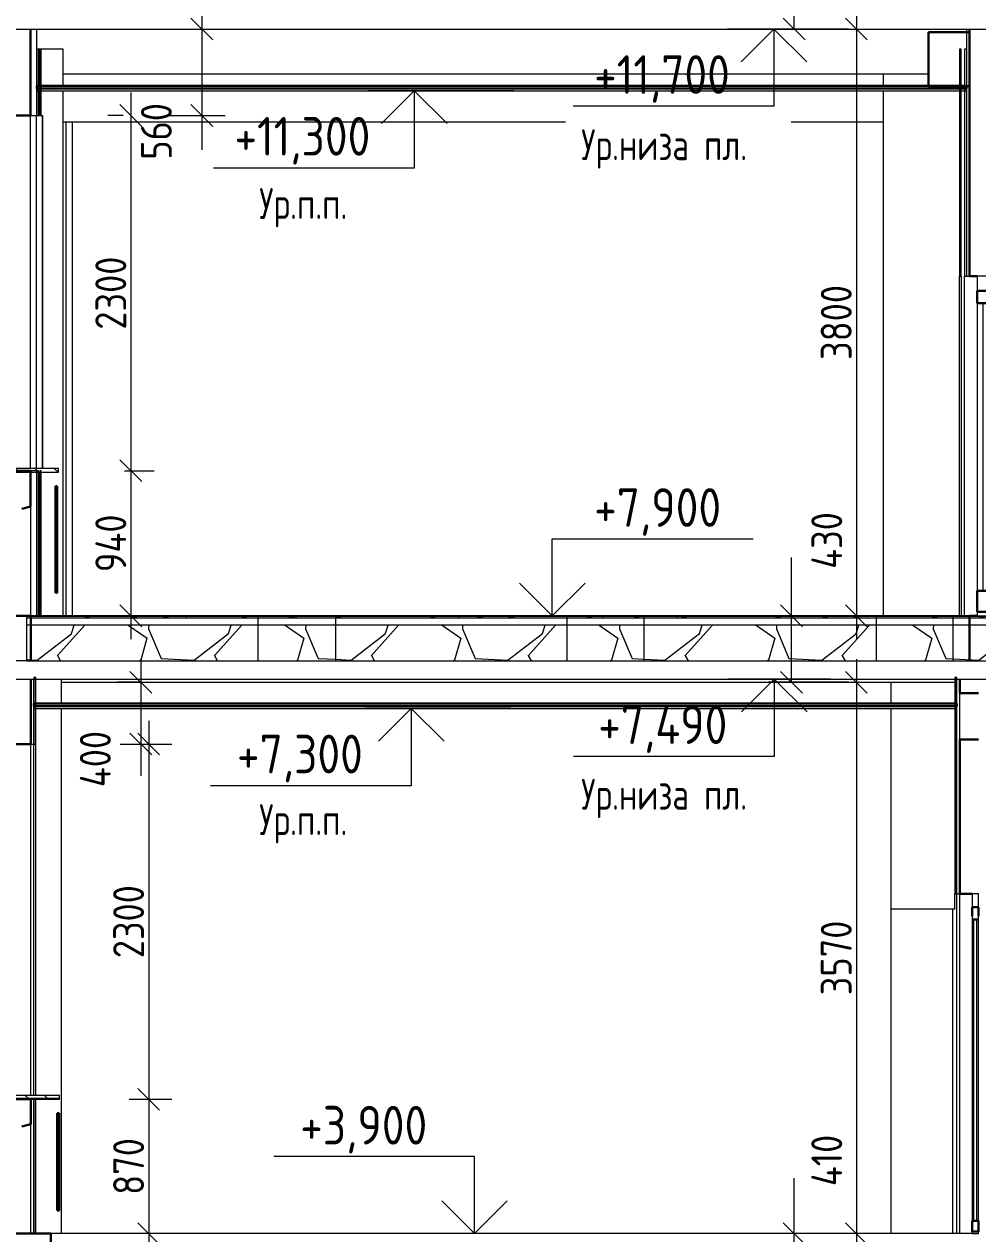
# Model space of a CAD drawing. Header units: millimetres. Extents: x -3929 to 624051, y 52832 to 514950.
# Drawn here: x 550528 to 556702, y 116645 to 124477 of the extents above; entities that cross this region are included whole.
import ezdxf

# ---------------------------------------------------------------- set-up
doc = ezdxf.new("R2010")
doc.units = ezdxf.units.MM
doc.linetypes.add('ADSK_Штриховая_ш2 п1_5', pattern=[4.5, 3, -1.5])
for name, color, linetype, lineweight in [('Аннотация', 7, 'Continuous', 18), ('Двери', 7, 'Continuous', 9), ('Каркас', 7, 'Continuous', 18), ('Обобщенные модели', 7, 'Continuous', 18), ('Отметки', 7, 'Continuous', 9), ('Перекрытие', 7, 'Continuous', 18), ('Потолки', 7, 'Continuous', 9), ('Размеры', 7, 'Continuous', 9), ('Стены внутренние', 7, 'Continuous', 18), ('Стены наружные', 7, 'Continuous', 18), ('Стены несущие', 7, 'Continuous', 30), ('Стены отделка', 7, 'Continuous', 30), ('Стены перегородки', 7, 'Continuous', 30), ('Стены штриховка', 7, 'Continuous', 9), ('ШТРИХОВКА', 252, 'Continuous', 15)]:
    doc.layers.add(name, color=color, linetype=linetype, lineweight=lineweight)
doc.layers.add('Линии', color=7, linetype='Continuous', lineweight=9, true_color=0x00a600)
doc.styles.add('GOST Common_1', font='GOST_Common.ttf', dxfattribs={"width": 0.9, "height": 250})
doc.styles.add('GOST Common_3', font='GOST_Common.ttf', dxfattribs={"width": 0.8, "height": 350})
doc.styles.add('GOST Common_4', font='GOST_Common.ttf', dxfattribs={"width": 0.9, "height": 200})
doc.dimstyles.new('ADSK_Основной_2_мм', dxfattribs={"dimscale": 304.8, "dimtxt": 201.142999, "dimasz": 0.463911, "dimexe": 0.492126, "dimexo": 0.492126, "dimgap": 0.098425, "dimtad": 1, "dimrnd": 0.01, "dimdsep": 46, "dimtxsty": 'GOST Common_4', "dimblk1": 'OBLIQUE', "dimblk2": 'OBLIQUE', "dimsah": 1, "dimcen": 0.09, "dimdle": 0.492126, "dimazin": 2, "dimtfac": 1, "dimtdec": 4, "dimtix": 1, "dimtmove": 0, "dimatfit": 3, "dimfxl": 1, "dimtvp": 1, "dimtolj": 1, "dimtzin": 0, "dimlwd": 20, "dimlwe": 20, "dimarcsym": 2})
doc.dimstyles.new('ADSK_Основной_2_мм_1', dxfattribs={"dimscale": 304.8, "dimtxt": 201.142999, "dimasz": 0.463911, "dimexe": 0.492126, "dimexo": 0.492126, "dimgap": 0.098425, "dimtad": 1, "dimrnd": 0.01, "dimdsep": 46, "dimtxsty": 'GOST Common_4', "dimblk1": 'OBLIQUE', "dimblk2": 'OBLIQUE', "dimsah": 1, "dimcen": 0.09, "dimdle": 0.492126, "dimazin": 2, "dimtfac": 1, "dimtdec": 4, "dimtix": 1, "dimtmove": 1, "dimatfit": 3, "dimfxl": 1, "dimtvp": 1, "dimtolj": 1, "dimtzin": 0, "dimlwd": 20, "dimlwe": 20, "dimarcsym": 2})
pattern_1 = [(228.013, (581522.45, 122161.93), (-8127.96659, -9144.02968), [136.69, -13532.193]), (184.97, (581431.013, 122060.333), (12191.995474, 1016.05502), [234.562, -23221.62]), (132.51, (581197.333, 122040.01), (10159.91241, -11176.07977), [165.393, -16373.89]), (267.274, (580801.093, 121786.013), (1015.889526, 20320.00577), [213.602, -21146.575]), (292.834, (580790.933, 121572.653), (-5080.074175, 12191.97012), [209.453, -20735.923]), (357.274, (580872.213, 121379.613), (-20320.00577, 1015.889526), [213.602, -21146.575]), (37.694, (581085.573, 121369.453), (-13208.042725, -10159.944606), [282.477, -27965.247]), (72.255, (581309.093, 121542.173), (7112.12749, 22351.9589), [266.688, -26402.102]), (121.43, (581390.373, 121796.173), (-8128.10005, 13207.93827), [214.325, -21218.218]), (175.236, (581278.61, 121979.05), (11175.99406, -1016.06972), [244.685, -11989.575]), (222.397, (581034.773, 121999.373), (-12192.085586, -11175.907293), [316.431, -31326.709]), (138.814, (581806.93, 121775.85), (-7111.99222, 6096.00977), [108.002, -10692.226]), (171.469, (581725.653, 121846.973), (13207.991535, -2032.05404), [205.473, -20341.855]), (225, (581522.45, 121877.45), (1e-13, -1016), [143.684, -1293.157]), (203.199, (581451.33, 121999.37), (5079.98556, 2032.0367), [77.377, -7660.25]), (291.801, (581380.21, 121968.9), (-1015.9787, 3048.0072), [109.426, -5361.9]), (30.964, (581420.85, 121867.3), (3047.9913, 2032.0134), [177.728, -5746.52]), (161.565, (581573.25, 121958.73), (2031.999, -1016.0024), [128.515, -3084.36]), (16.39, (580790.933, 121968.89), (10159.97517, 3048.08119), [180.035, -17823.53]), (70.346, (580963.65, 122019.69), (-4064.03389, -11175.98797), [151.04, -14952.887]), (293.199, (581573.25, 122161.93), (-2032.0367, 5079.98556), [154.752, -7582.873]), (343.61, (581634.213, 122019.69), (-10159.97517, 3048.08119), [180.035, -17823.53]), (339.444, (580790.93, 121338.97), (-5080.0015, 2031.99615), [173.614, -8507.094]), (294.775, (580953.49, 121278.01), (-5079.97321, 11176.01259), [145.47, -14401.437]), (66.801, (581583.41, 121145.93), (2032.0367, 5079.98556), [154.752, -7582.873]), (17.354, (581644.373, 121288.17), (-13208.00149, -4063.99474), [170.313, -16860.95]), (69.444, (581085.57, 121145.93), (-2031.99615, -5080.0015), [86.807, -8593.9]), (101.31, (581522.45, 121145.93), (-1016.0048, 4063.999), [51.806, -5128.797]), (165.964, (581512.3, 121196.73), (3048.0036, -1015.9877), [209.453, -3979.62]), (186.009, (581309.093, 121247.53), (10159.99987, 1015.99979), [194.107, -19216.546]), (303.69, (581420.85, 121775.85), (-1015.9976, 2032.0017), [146.53, -3516.71]), (353.157, (581502.133, 121653.933), (17271.99206, -2032.068835), [255.823, -25326.404]), (60.945, (581756.13, 121623.45), (-4064.04974, -7111.97225), [104.603, -10355.757]), (90, (581806.9, 121714.9), (-1016, 1016), [60.96, -955.04]), (120.256, (581288.77, 121278.01), (4063.94492, -7112.03103), [141.147, -13973.576]), (48.013, (581217.65, 121399.93), (8127.96659, 9144.02968), [273.377, -13395.505]), (0, (581400.5, 121603.1), (1016, 1016), [264.16, -751.84]), (325.305, (581664.69, 121603.13), (-10160.01873, 7111.97318), [160.644, -15903.726]), (254.055, (581796.77, 121511.69), (-1015.9713, -4064.0072), [147.932, -7248.66]), (207.646, (581756.133, 121369.453), (-19303.995784, -10160.00796), [240.858, -23844.986]), (175.426, (581542.773, 121257.693), (-13207.99929, 1016.01778), [254.812, -25226.339])]
pattern_2 = [(0, (580790.93, 121145.93), (406.4, 101.6), [33.528, -271.272, 33.528, -271.272, -1625.6]), (0, (580790.93, 121145.93), (406.4, 101.6), [-609.6, 33.528, -576.072, 33.528, -271.272, -711.2]), (0, (580790.93, 121145.93), (406.4, 101.6), [-1524, 33.528, -169.672, 33.528, -474.472]), (120, (580943.33, 121196.73), (-291.18818, 301.15272), [33.528, -271.272, 33.528, -271.272, -1625.6]), (120, (580943.33, 121196.73), (-291.18818, 301.15272), [-609.6, 33.528, -576.072, 33.528, -271.272, -711.2]), (120, (580943.33, 121196.73), (-291.18818, 301.15272), [-1524, 33.528, -169.672, 33.528, -474.472]), (240, (580994.13, 121399.93), (-115.21182, -402.75272), [33.528, -271.272, 33.528, -271.272, -1625.6]), (240, (580994.13, 121399.93), (-115.21182, -402.75272), [-609.6, 33.528, -576.072, 33.528, -271.272, -711.2]), (240, (580994.13, 121399.93), (-115.21182, -402.75272), [-1524, 33.528, -169.672, 33.528, -474.472])]
pattern_3 = [(0, (580790.93, 121145.93), (0, 124.95), []), (315, (580790.93, 121145.93), (124.95, 0), [176.706, -176.706]), (45, (580790.93, 121145.93), (124.95, 0), [176.706, -176.706])]

# ---------------------------------------------------------------- blocks, each defined once
blk = doc.blocks.new('АС_Дверь_Однопольная_Алюминиевая - 1030х2200 алюм Д31п-3645205-Разрез 1-1')
at = {"layer": 'Двери'}
for p, q in [((-183.1, 6100), (-183.1, 6013)), ((-143.1, 6100), (-183.1, 6100)), ((-143.1, 6013), (-143.1, 6100)), ((-143.1, 6013), (-183.1, 6013)), ((-174.1, 5933), (-174.1, 3982)), ((-152.6, 3982), (-152.6, 5933)), ((-143.1, 3914), (-183.1, 3914)), ((-183.1, 3912.5), (-183.1, 3900)), ((-183.1, 3900), (-143.1, 3900)), ((-143.1, 3900), (-143.1, 3912.5))]:
    blk.add_line(p, q, dxfattribs=at)
at = {"layer": 'Двери', "lineweight": 30}
for p, q in [((-183.1, 6013), (-183.1, 5955)), ((-143.1, 6013), (-183.1, 6013)), ((-143.1, 5955), (-143.1, 6013)), ((-143.1, 5933), (-183.1, 5933)), ((-183.1, 3982), (-183.1, 3912.5)), ((-143.1, 3982), (-183.1, 3982)), ((-143.1, 3912.5), (-143.1, 3982)), ((-143.1, 3914), (-183.1, 3914))]:
    blk.add_line(p, q, dxfattribs=at)
at = {"layer": 'Двери', "linetype": 'ADSK_Штриховая_ш2 п1_5'}
for p, q in [((-183.1, 5955), (-183.1, 3982)), ((-143.1, 3982), (-143.1, 5955))]:
    blk.add_line(p, q, dxfattribs=at)
blk = doc.blocks.new('DOR__перегородка__Складная - Сигнальный_ТП-7_ДПГ_5890х3200h-1013365-Разрез 1-1')
at = {"layer": 'Обобщенные модели'}
blk.add_line((-6008.6, 11100), (-6008.6, 7900), dxfattribs=at)
blk = doc.blocks.new('Дверь-Alumark_двупольная с глухим окном_S70 - 1400х2200 алюм ост Д30п-6129807-Разрез 1-1')
at = {"layer": 'Двери'}
for p, q in [((-80, 10100), (-150, 10100)), ((-150, 10100), (-150, 10005)), ((-80, 10005), (-80, 10100)), ((-80, 10005), (-150, 10005)), ((-115, 9925), (-115, 8061.5)), ((-89, 8061.5), (-89, 9925)), ((-150, 7927), (-150, 7900)), ((-80, 7927), (-150, 7927)), ((-80, 7900), (-80, 7927)), ((-150, 7900), (-80, 7900))]:
    blk.add_line(p, q, dxfattribs=at)
at = {"layer": 'Двери', "lineweight": 30}
for p, q in [((-150, 10005), (-150, 9925)), ((-80, 10005), (-150, 10005)), ((-80, 9925), (-80, 10005)), ((-80, 9925), (-150, 9925)), ((-150, 8061.5), (-150, 7927)), ((-80, 8061.5), (-150, 8061.5)), ((-80, 7927), (-80, 8061.5)), ((-80, 7927), (-150, 7927))]:
    blk.add_line(p, q, dxfattribs=at)
at = {"layer": 'Двери', "linetype": 'ADSK_Штриховая_ш2 п1_5'}
for p, q in [((-150, 9925), (-150, 8061.5)), ((-80, 8061.5), (-80, 9925))]:
    blk.add_line(p, q, dxfattribs=at)
blk = doc.blocks.new('Высотные отметки - Стрелка вверх-12093-Разрез 1-1')
at = {"layer": 'Аннотация', "lineweight": 5}
for p, q in [((-8716.5, 340), (-10016.5, 340)), ((-8716.5, -160), (-8716.5, 340)), ((-8716.5, -160), (-8928.6, 52.1)), ((-8716.5, -160), (-8504.4, 52.1)), ((-8416.5, -160), (-9016.5, -160))]:
    blk.add_line(p, q, dxfattribs=at)
blk = doc.blocks.new('_Oblique')
at = {"color": 0, "linetype": 'ByBlock', "lineweight": -2}
blk.add_line((-0.5, -0.5), (0.5, 0.5), dxfattribs=at)
blk = doc.blocks.new('*D2819')
at = {"layer": 'Defpoints', "color": 0, "transparency": 16777216}
for p in [(551434.4, 120215.9), (550999.7, 119815.9), (551283.7, 119815.9)]:
    blk.add_point(p, dxfattribs=at)
at = {"layer": 'Размеры', "color": 0, "lineweight": 5, "transparency": 16777216}
for p, q in [((551283.7, 120365.9), (551283.7, 119815.9)), ((551284.4, 120215.9), (551133.7, 120215.9)), ((551149.7, 119815.9), (551433.7, 119815.9)), ((551283.7, 119815.9), (551283.7, 119610.6))]:
    blk.add_line(p, q, dxfattribs=at)
at = {"layer": 'Размеры', "color": 0, "lineweight": 5, "transparency": 16777216, "xscale": 141.4, "yscale": 141.4, "zscale": 141.4}
for p, rotation in [((551283.7, 120215.9), 90), ((551283.7, 119815.9), 270)]:
    blk.add_blockref('_Oblique', p, dxfattribs=dict(at, rotation=rotation))
at = {"layer": 'Размеры', "color": 0, "lineweight": 5, "transparency": 16777216, "insert": (550888.9, 119536.7), "char_height": 200, "width": 474.561, "attachment_point": 1, "rotation": 90, "line_spacing_factor": 1.022761, "style": 'GOST Common_4'}
blk.add_mtext('\\A1;400', dxfattribs=at)
blk = doc.blocks.new('*D2820')
at = {"layer": 'Defpoints', "color": 0, "transparency": 16777216}
for p in [(550999.7, 119815.9), (551058.9, 117515.9), (551334.4, 117515.9)]:
    blk.add_point(p, dxfattribs=at)
at = {"layer": 'Размеры', "color": 0, "lineweight": 5, "transparency": 16777216}
for p, q in [((551334.4, 119965.9), (551334.4, 117365.9)), ((551149.7, 119815.9), (551484.4, 119815.9)), ((551208.9, 117515.9), (551484.4, 117515.9))]:
    blk.add_line(p, q, dxfattribs=at)
at = {"layer": 'Размеры', "color": 0, "lineweight": 5, "transparency": 16777216, "xscale": 141.4, "yscale": 141.4, "zscale": 141.4}
for p, rotation in [((551334.4, 119815.9), 90), ((551334.4, 117515.9), 270)]:
    blk.add_blockref('_Oblique', p, dxfattribs=dict(at, rotation=rotation))
at = {"layer": 'Размеры', "color": 0, "lineweight": 5, "transparency": 16777216, "insert": (551204.4, 118665.9), "char_height": 200, "width": 605.475, "attachment_point": 5, "rotation": 90, "style": 'GOST Common_4'}
blk.add_mtext('\\A1;2300', dxfattribs=at)
blk = doc.blocks.new('*D2821')
at = {"layer": 'Defpoints', "color": 0, "transparency": 16777216}
for p in [(551058.9, 117515.9), (551334.4, 116645.9), (551434.4, 116645.9)]:
    blk.add_point(p, dxfattribs=at)
at = {"layer": 'Размеры', "color": 0, "lineweight": 5, "transparency": 16777216}
for p, q in [((551334.4, 117665.9), (551334.4, 116495.9)), ((551208.9, 117515.9), (551484.4, 117515.9)), ((551284.4, 116645.9), (551184.4, 116645.9))]:
    blk.add_line(p, q, dxfattribs=at)
at = {"layer": 'Размеры', "color": 0, "lineweight": 5, "transparency": 16777216, "xscale": 141.4, "yscale": 141.4, "zscale": 141.4}
for p, rotation in [((551334.4, 117515.9), 90), ((551334.4, 116645.9), 270)]:
    blk.add_blockref('_Oblique', p, dxfattribs=dict(at, rotation=rotation))
at = {"layer": 'Размеры', "color": 0, "lineweight": 5, "transparency": 16777216, "insert": (551204.4, 117080.9), "char_height": 200, "width": 454.106, "attachment_point": 5, "rotation": 90, "style": 'GOST Common_4'}
blk.add_mtext('\\A1;870', dxfattribs=at)
blk = doc.blocks.new('*D2822')
at = {"layer": 'Defpoints', "color": 0, "transparency": 16777216}
for p in [(551319.1, 124445.9), (551319.1, 123885.9), (551678.7, 123885.9)]:
    blk.add_point(p, dxfattribs=at)
at = {"layer": 'Размеры', "color": 0, "lineweight": 5, "transparency": 16777216}
for p, q in [((551678.7, 124595.9), (551678.7, 123885.9)), ((551469.1, 124445.9), (551828.7, 124445.9)), ((551469.1, 123885.9), (551828.7, 123885.9)), ((551678.7, 123885.9), (551678.7, 123663.5))]:
    blk.add_line(p, q, dxfattribs=at)
at = {"layer": 'Размеры', "color": 0, "lineweight": 5, "transparency": 16777216, "xscale": 141.4, "yscale": 141.4, "zscale": 141.4}
for p, rotation in [((551678.7, 124445.9), 90), ((551678.7, 123885.9), 270)]:
    blk.add_blockref('_Oblique', p, dxfattribs=dict(at, rotation=rotation))
at = {"layer": 'Размеры', "color": 0, "lineweight": 5, "transparency": 16777216, "insert": (551283.9, 123599.8), "char_height": 200, "width": 454.106, "attachment_point": 1, "rotation": 90, "line_spacing_factor": 1.022761, "style": 'GOST Common_4'}
blk.add_mtext('\\A1;560', dxfattribs=at)
blk = doc.blocks.new('*D2823')
at = {"layer": 'Defpoints', "color": 0, "transparency": 16777216}
for p in [(551319.1, 123885.9), (551028.4, 121585.9), (551219.1, 121585.9)]:
    blk.add_point(p, dxfattribs=at)
at = {"layer": 'Размеры', "color": 0, "lineweight": 5, "transparency": 16777216}
for p, q in [((551219.1, 124035.9), (551219.1, 121435.9)), ((551169.1, 123885.9), (551069.1, 123885.9)), ((551178.4, 121585.9), (551369.1, 121585.9))]:
    blk.add_line(p, q, dxfattribs=at)
at = {"layer": 'Размеры', "color": 0, "lineweight": 5, "transparency": 16777216, "xscale": 141.4, "yscale": 141.4, "zscale": 141.4}
for p, rotation in [((551219.1, 123885.9), 90), ((551219.1, 121585.9), 270)]:
    blk.add_blockref('_Oblique', p, dxfattribs=dict(at, rotation=rotation))
at = {"layer": 'Размеры', "color": 0, "lineweight": 5, "transparency": 16777216, "insert": (551089.1, 122735.9), "char_height": 200, "width": 605.475, "attachment_point": 5, "rotation": 90, "style": 'GOST Common_4'}
blk.add_mtext('\\A1;2300', dxfattribs=at)
blk = doc.blocks.new('*D2824')
at = {"layer": 'Defpoints', "color": 0, "transparency": 16777216}
for p in [(551028.4, 121585.9), (551219.1, 120645.9), (551319.1, 120645.9)]:
    blk.add_point(p, dxfattribs=at)
at = {"layer": 'Размеры', "color": 0, "lineweight": 5, "transparency": 16777216}
for p, q in [((551219.1, 121735.9), (551219.1, 120495.9)), ((551178.4, 121585.9), (551369.1, 121585.9)), ((551169.1, 120645.9), (551069.1, 120645.9))]:
    blk.add_line(p, q, dxfattribs=at)
at = {"layer": 'Размеры', "color": 0, "lineweight": 5, "transparency": 16777216, "xscale": 141.4, "yscale": 141.4, "zscale": 141.4}
for p, rotation in [((551219.1, 121585.9), 90), ((551219.1, 120645.9), 270)]:
    blk.add_blockref('_Oblique', p, dxfattribs=dict(at, rotation=rotation))
at = {"layer": 'Размеры', "color": 0, "lineweight": 5, "transparency": 16777216, "insert": (551089.1, 121115.9), "char_height": 200, "width": 474.561, "attachment_point": 5, "rotation": 90, "style": 'GOST Common_4'}
blk.add_mtext('\\A1;940', dxfattribs=at)
blk = doc.blocks.new('Высотные отметки - Стрелка вниз-12094-Разрез 1-1')
at = {"layer": 'Аннотация', "lineweight": 5}
for p, q in [((-1155.9, 15420), (-1755.9, 15420)), ((-1455.9, 15420), (-1668, 15207.9)), ((-1455.9, 15420), (-1455.9, 14920)), ((-1455.9, 15420), (-1243.8, 15207.9)), ((-1455.9, 14920), (-2755.9, 14920))]:
    blk.add_line(p, q, dxfattribs=at)
blk = doc.blocks.new('*D2843')
at = {"layer": 'Defpoints', "color": 0, "transparency": 16777216}
for p in [(556015.5, 124658.9), (555513.2, 124445.9), (556015.5, 124445.9)]:
    blk.add_point(p, dxfattribs=at)
at = {"layer": 'Размеры', "color": 0, "lineweight": 5, "transparency": 16777216}
for p, q in [((555513.2, 124658.9), (555513.2, 124960.7)), ((555513.2, 124445.9), (555513.2, 124808.9)), ((555865.5, 124658.9), (555363.2, 124658.9)), ((555865.5, 124445.9), (555363.2, 124445.9))]:
    blk.add_line(p, q, dxfattribs=at)
at = {"layer": 'Размеры', "color": 0, "lineweight": 5, "transparency": 16777216, "xscale": 141.4, "yscale": 141.4, "zscale": 141.4}
for p, rotation in [((555513.2, 124658.9), 90), ((555513.2, 124445.9), 270)]:
    blk.add_blockref('_Oblique', p, dxfattribs=dict(at, rotation=rotation))
at = {"layer": 'Размеры', "color": 0, "lineweight": 5, "transparency": 16777216, "insert": (555624.2, 124919.5), "char_height": 200, "width": 409.104, "attachment_point": 1, "rotation": 90, "line_spacing_factor": 1.022761, "style": 'GOST Common_4'}
blk.add_mtext('\\A1;213', dxfattribs=at)
blk = doc.blocks.new('*D2844')
at = {"layer": 'Defpoints', "color": 0, "transparency": 16777216}
for p in [(556015.5, 124445.9), (555915.5, 120645.9), (556015.5, 120645.9)]:
    blk.add_point(p, dxfattribs=at)
at = {"layer": 'Размеры', "color": 0, "lineweight": 5, "transparency": 16777216}
for p, q in [((555915.5, 124595.9), (555915.5, 120495.9)), ((555865.5, 124445.9), (555765.5, 124445.9)), ((555865.5, 120645.9), (555765.5, 120645.9))]:
    blk.add_line(p, q, dxfattribs=at)
at = {"layer": 'Размеры', "color": 0, "lineweight": 5, "transparency": 16777216, "xscale": 141.4, "yscale": 141.4, "zscale": 141.4}
for p, rotation in [((555915.5, 124445.9), 90), ((555915.5, 120645.9), 270)]:
    blk.add_blockref('_Oblique', p, dxfattribs=dict(at, rotation=rotation))
at = {"layer": 'Размеры', "color": 0, "lineweight": 5, "transparency": 16777216, "insert": (555785.5, 122545.9), "char_height": 200, "width": 605.475, "attachment_point": 5, "rotation": 90, "style": 'GOST Common_4'}
blk.add_mtext('\\A1;3800', dxfattribs=at)
blk = doc.blocks.new('*D2845')
at = {"layer": 'Defpoints', "color": 0, "transparency": 16777216}
for p in [(556015.5, 120645.9), (555496.1, 120215.9), (556015.5, 120215.9)]:
    blk.add_point(p, dxfattribs=at)
at = {"layer": 'Размеры', "color": 0, "lineweight": 5, "transparency": 16777216}
for p, q in [((555496.1, 120645.9), (555496.1, 121024.3)), ((555496.1, 120215.9), (555496.1, 120795.9)), ((555865.5, 120645.9), (555346.1, 120645.9)), ((555865.5, 120215.9), (555346.1, 120215.9))]:
    blk.add_line(p, q, dxfattribs=at)
at = {"layer": 'Размеры', "color": 0, "lineweight": 5, "transparency": 16777216, "xscale": 141.4, "yscale": 141.4, "zscale": 141.4}
for p, rotation in [((555496.1, 120645.9), 90), ((555496.1, 120215.9), 270)]:
    blk.add_blockref('_Oblique', p, dxfattribs=dict(at, rotation=rotation))
at = {"layer": 'Размеры', "color": 0, "lineweight": 5, "transparency": 16777216, "insert": (555624.2, 120950.4), "char_height": 200, "width": 474.561, "attachment_point": 1, "rotation": 90, "line_spacing_factor": 1.022761, "style": 'GOST Common_4'}
blk.add_mtext('\\A1;430', dxfattribs=at)
blk = doc.blocks.new('*D2846')
at = {"layer": 'Defpoints', "color": 0, "transparency": 16777216}
for p in [(556015.5, 120215.9), (555915.5, 116645.9), (556015.5, 116645.9)]:
    blk.add_point(p, dxfattribs=at)
at = {"layer": 'Размеры', "color": 0, "lineweight": 5, "transparency": 16777216}
for p, q in [((555915.5, 120365.9), (555915.5, 116495.9)), ((555865.5, 120215.9), (555765.5, 120215.9)), ((555865.5, 116645.9), (555765.5, 116645.9))]:
    blk.add_line(p, q, dxfattribs=at)
at = {"layer": 'Размеры', "color": 0, "lineweight": 5, "transparency": 16777216, "xscale": 141.4, "yscale": 141.4, "zscale": 141.4}
for p, rotation in [((555915.5, 120215.9), 90), ((555915.5, 116645.9), 270)]:
    blk.add_blockref('_Oblique', p, dxfattribs=dict(at, rotation=rotation))
at = {"layer": 'Размеры', "color": 0, "lineweight": 5, "transparency": 16777216, "insert": (555785.5, 118430.9), "char_height": 200, "width": 605.475, "attachment_point": 5, "rotation": 90, "style": 'GOST Common_4'}
blk.add_mtext('\\A1;3570', dxfattribs=at)
blk = doc.blocks.new('*D2847')
at = {"layer": 'Defpoints', "color": 0, "transparency": 16777216}
for p in [(556015.5, 116645.9), (555513.2, 116235.9), (556015.5, 116235.9)]:
    blk.add_point(p, dxfattribs=at)
at = {"layer": 'Размеры', "color": 0, "lineweight": 5, "transparency": 16777216}
for p, q in [((555513.2, 116645.9), (555513.2, 117004.8)), ((555513.2, 116235.9), (555513.2, 116795.9)), ((555865.5, 116645.9), (555363.2, 116645.9)), ((555865.5, 116235.9), (555363.2, 116235.9))]:
    blk.add_line(p, q, dxfattribs=at)
at = {"layer": 'Размеры', "color": 0, "lineweight": 5, "transparency": 16777216, "xscale": 141.4, "yscale": 141.4, "zscale": 141.4}
for p, rotation in [((555513.2, 116645.9), 90), ((555513.2, 116235.9), 270)]:
    blk.add_blockref('_Oblique', p, dxfattribs=dict(at, rotation=rotation))
at = {"layer": 'Размеры', "color": 0, "lineweight": 5, "transparency": 16777216, "insert": (555624.2, 116953.3), "char_height": 200, "width": 429.56, "attachment_point": 1, "rotation": 90, "line_spacing_factor": 1.022761, "style": 'GOST Common_4'}
blk.add_mtext('\\A1;410', dxfattribs=at)

msp = doc.modelspace()

# ---------------------------------------------------------------- hatches: boundary and pattern name
at = {"layer": 'ШТРИХОВКА'}
h = msp.add_hatch(dxfattribs=at)
h.set_pattern_fill('FP_41', color=252, style=0, pattern_type=2)
h.set_pattern_definition(pattern_3)
h.paths.add_polyline_path([(550709.917, 121575.933), (550750.577, 121575.933), (550750.577, 121600.933), (550205.442, 121600.933), (550205.442, 121575.933), (550579.534, 121575.933)])
for points in [[(550730.303, 120795.933), (550742.303, 120795.933), (550742.303, 121485.933), (550730.303, 121485.933), (550730.303, 120857.53)], [(550742.303, 116795.933), (550754.303, 116795.933), (550754.303, 117425.933), (550742.303, 117425.933), (550742.303, 116846.584)]]:
    msp.add_hatch(color=252, dxfattribs=at).paths.add_polyline_path(points)
h = msp.add_hatch(dxfattribs=at)
h.set_pattern_fill('FP_29', color=252, style=0, pattern_type=2)
h.set_pattern_definition(pattern_2)
h.paths.add_polyline_path([(550542.881, 120630.933), (552042.881, 120630.933), (552042.881, 120640.933), (550542.881, 120640.933)])
h.paths.add_polyline_path([(556788.36, 120630.933), (556788.36, 120640.933), (556542.881, 120640.933), (556542.881, 120630.933), (556707.537, 120630.933)])
h.paths.add_polyline_path([(554542.881, 120630.933), (554542.881, 120640.933), (554042.881, 120640.933), (554042.881, 120630.933), (554491.025, 120630.933)])
h = msp.add_hatch(dxfattribs=at)
h.set_pattern_fill('FP_29', color=252, style=0, pattern_type=2)
h.set_pattern_definition(pattern_2)
h.paths.add_polyline_path([(554621.408, 120630.933), (556042.881, 120630.933), (556042.881, 120640.933), (554542.881, 120640.933), (554542.881, 120630.933)])
h.paths.add_polyline_path([(552144.13, 120630.933), (552542.881, 120630.933), (552542.881, 120640.933), (552042.881, 120640.933), (552042.881, 120630.933)])
h = msp.add_hatch(dxfattribs=at)
h.set_pattern_fill('FP_29', color=252, style=0, pattern_type=2)
h.set_pattern_definition(pattern_2)
h.paths.add_polyline_path([(552542.881, 120630.933), (554042.881, 120630.933), (554042.881, 120640.933), (552542.881, 120640.933)])
h.paths.add_polyline_path([(556542.881, 120630.933), (556542.881, 120640.933), (556042.881, 120640.933), (556042.881, 120630.933), (556446.771, 120630.933)])
h = msp.add_hatch(dxfattribs=at)
h.set_pattern_fill('FP_38', color=252, style=0, pattern_type=2)
h.set_pattern_definition(pattern_1)
h.paths.add_polyline_path([(554042.881, 120355.933), (554542.881, 120355.933), (554542.881, 120585.933), (554042.881, 120585.933), (554042.881, 120475.535)])
h.paths.add_polyline_path([(550579.534, 120355.933), (552042.881, 120355.933), (552042.881, 120585.933), (550542.881, 120585.933), (550542.881, 120355.933)])
h.paths.add_polyline_path([(556788.36, 120355.933), (556788.36, 120585.933), (556542.881, 120585.933), (556542.881, 120355.933), (556577.154, 120355.933)])
h = msp.add_hatch(dxfattribs=at)
h.set_pattern_fill('FP_38', color=252, style=0, pattern_type=2)
h.set_pattern_definition(pattern_1)
h.paths.add_polyline_path([(555012.558, 120355.933), (556042.881, 120355.933), (556042.881, 120585.933), (554542.881, 120585.933), (554542.881, 120355.933)])
h.paths.add_polyline_path([(552404.897, 120355.933), (552542.881, 120355.933), (552542.881, 120585.933), (552042.881, 120585.933), (552042.881, 120355.933)])
h = msp.add_hatch(dxfattribs=at)
h.set_pattern_fill('FP_38', color=252, style=0, pattern_type=2)
h.set_pattern_definition(pattern_1)
h.paths.add_polyline_path([(552542.881, 120355.933), (554042.881, 120355.933), (554042.881, 120585.933), (552542.881, 120585.933), (552542.881, 120475.535)])
h.paths.add_polyline_path([(556055.622, 120355.933), (556542.881, 120355.933), (556542.881, 120585.933), (556042.881, 120585.933), (556042.881, 120355.933)])
h = msp.add_hatch(dxfattribs=at)
h.set_pattern_fill('FP_41', color=252, style=0, pattern_type=2)
h.set_pattern_definition(pattern_3)
h.paths.add_polyline_path([(550709.917, 117515.933), (550757.768, 117515.933), (550757.768, 117540.933), (550249.202, 117540.933), (550249.202, 117515.933), (550579.534, 117515.933)])

# ---------------------------------------------------------------- linework, layer by layer
at = {"layer": 'Каркас', "lineweight": 30}
for p, q in [((556648.36, 124425.933), (556383.195, 124425.933)), ((556383.195, 124425.933), (556383.195, 124075.933)), ((556383.195, 124075.933), (556648.36, 124075.933))]:
    msp.add_line(p, q, dxfattribs=at)
at = {"layer": 'Каркас'}
for p, q in [((556648.36, 124075.933), (556648.36, 124425.933)), ((550780.577, 124155.933), (556383.195, 124155.933)), ((550769.926, 120215.933), (556553.248, 120215.933))]:
    msp.add_line(p, q, dxfattribs=at)
at = {"layer": 'Линии', "color": 7, "lineweight": 30}
for p, q in [((550571.761, 121355.275), (550513.805, 121339.746)), ((550391.761, 120645.933), (550571.761, 120645.933)), ((550571.761, 117355.275), (550513.805, 117339.746)), ((550391.761, 116645.933), (550571.761, 116645.933))]:
    msp.add_line(p, q, dxfattribs=at)
at = {"layer": 'Линии', "color": 7}
for p, q in [((550571.761, 120645.933), (550571.761, 121355.275)), ((550571.761, 116645.933), (550571.761, 117355.275))]:
    msp.add_line(p, q, dxfattribs=at)
at = {"layer": 'Отметки', "lineweight": 5}
for p, q in [((553699.224, 124045.933), (553053.675, 124045.933)), ((553455.417, 120645.933), (553947.094, 120645.933)), ((555749.138, 120235.933), (555384.464, 120235.933)), ((553678.387, 120045.933), (553034.584, 120045.933)), ((553583.556, 116645.933), (553443.691, 116645.933))]:
    msp.add_line(p, q, dxfattribs=at)
at = {"layer": 'Перекрытие'}
for p, q in [((550347.926, 124445.933), (550569.21, 124445.933)), ((550750.577, 121600.933), (550205.442, 121600.933)), ((550205.442, 121575.933), (550750.577, 121575.933)), ((550750.577, 121575.933), (550750.577, 121600.933)), ((550542.881, 120645.933), (550542.881, 120643.383)), ((556542.881, 120640.933), (550542.881, 120640.933)), ((556542.881, 120630.933), (550542.881, 120630.933)), ((556648.36, 120645.933), (550571.761, 120645.933)), ((552042.881, 120643.383), (552042.881, 120645.933)), ((552542.881, 120645.933), (552542.881, 120643.383)), ((554042.881, 120643.383), (554042.881, 120645.933)), ((554542.881, 120643.383), (554542.881, 120645.933)), ((556042.881, 120645.933), (556042.881, 120643.383)), ((556542.881, 120643.383), (556542.881, 120645.933)), ((611927.844, 120640.933), (556542.881, 120640.933)), ((611927.844, 120630.933), (556542.881, 120630.933)), ((556542.881, 120585.933), (550542.881, 120585.933)), ((611927.844, 120585.933), (556542.881, 120585.933)), ((550542.881, 120355.933), (550347.926, 120355.933)), ((550347.926, 120235.933), (550571.7, 120235.933)), ((550757.768, 117540.933), (550249.202, 117540.933)), ((550571.7, 117515.933), (550757.768, 117515.933)), ((550757.768, 117515.933), (550757.768, 117540.933)), ((550571.7, 116645.933), (550571.7, 116643.383)), ((556665.248, 116645.933), (550700.492, 116645.933))]:
    msp.add_line(p, q, dxfattribs=at)
at = {"layer": 'Перекрытие', "lineweight": 20}
for p, q in [((550569.21, 124445.933), (559613.195, 124445.933)), ((556542.881, 120643.383), (550542.881, 120643.383)), ((550542.881, 120643.383), (550542.881, 120355.933)), ((552042.881, 120355.933), (552042.881, 120643.383)), ((552542.881, 120643.383), (552542.881, 120355.933)), ((554042.881, 120355.933), (554042.881, 120643.383)), ((554542.881, 120355.933), (554542.881, 120643.383)), ((556042.881, 120643.383), (556042.881, 120355.933)), ((611927.844, 120643.383), (556542.881, 120643.383)), ((556542.881, 120355.933), (556542.881, 120643.383)), ((550542.881, 120355.933), (564125.673, 120355.933)), ((550571.7, 120235.933), (564125.673, 120235.933))]:
    msp.add_line(p, q, dxfattribs=at)
at = {"layer": 'Потолки', "lineweight": 30}
for p, q in [((556628.36, 124077.933), (550609.211, 124077.933)), ((550609.211, 124077.933), (550609.211, 124061.933)), ((556628.36, 124061.933), (556628.36, 124077.933)), ((556628.36, 124061.933), (550609.211, 124061.933)), ((556565.248, 120077.933), (550591.7, 120077.933)), ((550591.7, 120077.933), (550591.7, 120061.933)), ((556565.248, 120061.933), (556565.248, 120077.933)), ((556565.248, 120061.933), (550591.7, 120061.933))]:
    msp.add_line(p, q, dxfattribs=at)
at = {"layer": 'Потолки', "lineweight": 18}
for p, q in [((550609.211, 124061.933), (550609.211, 124045.933)), ((550609.211, 124045.933), (556628.36, 124045.933)), ((556628.36, 124045.933), (556628.36, 124061.933)), ((550591.7, 120061.933), (550591.7, 120045.933)), ((550591.7, 120045.933), (556565.248, 120045.933))]:
    msp.add_line(p, q, dxfattribs=at)
at = {"layer": 'Стены внутренние'}
for p, q in [((550626.367, 124077.933), (550626.367, 124315.933)), ((550629.211, 124315.933), (550626.367, 124315.933)), ((550780.577, 124315.933), (550639.212, 124315.933)), ((550780.577, 124077.933), (550780.577, 124315.933)), ((556090.86, 124077.933), (556090.86, 124155.933)), ((550626.367, 123885.933), (550626.367, 124045.933)), ((550780.577, 120645.933), (550780.577, 124045.933)), ((556090.86, 120645.933), (556090.86, 124045.933)), ((550566.253, 123885.933), (550566.253, 121600.933)), ((550606.252, 123885.933), (550606.252, 121600.933)), ((550626.367, 123885.933), (550629.211, 123885.933)), ((550639.212, 123885.933), (550646.428, 123885.933)), ((550646.367, 121600.933), (550646.367, 123885.933)), ((550646.428, 123885.933), (550646.428, 121600.933)), ((550780.577, 123845.933), (556090.86, 123845.933)), ((550800.577, 120645.933), (550800.577, 123845.933)), ((556583.36, 120645.933), (556583.36, 122845.933)), ((556593.36, 122845.933), (556593.36, 120645.933)), ((550626.367, 120645.933), (550626.367, 121575.933)), ((550569.202, 119815.933), (550569.202, 117540.933)), ((550589.202, 119815.933), (550589.202, 117540.933)), ((556565.248, 116645.933), (556565.248, 118845.933)), ((556585.248, 116645.933), (556585.248, 118845.933))]:
    msp.add_line(p, q, dxfattribs=at)
at = {"layer": 'Стены наружные'}
for p, q in [((550626.367, 124315.933), (550621.211, 124315.933)), ((550621.211, 123885.933), (550626.367, 123885.933)), ((550646.251, 123885.933), (550646.251, 121600.933)), ((556616.36, 120645.933), (556616.36, 122845.933)), ((550769.926, 120077.933), (550769.926, 120235.933)), ((556140.248, 120077.933), (556140.248, 120215.933)), ((550769.926, 116645.933), (550769.926, 120045.933)), ((556140.248, 116645.933), (556140.248, 120045.933)), ((550601.202, 119815.933), (550601.202, 117540.933)), ((550601.262, 119815.933), (550601.262, 117540.933)), ((556553.248, 118745.933), (556553.248, 118845.933)), ((556553.248, 118745.933), (556140.248, 118745.933)), ((556540.248, 116645.933), (556540.248, 118745.933))]:
    msp.add_line(p, q, dxfattribs=at)
at = {"layer": 'Стены несущие', "lineweight": 30}
for p, q in [((550569.21, 123885.933), (550569.21, 124445.933)), ((550179.203, 123885.933), (550569.21, 123885.933)), ((550569.21, 121585.933), (550059.201, 121585.933)), ((550569.21, 121354.592), (550569.21, 121585.933)), ((550742.303, 121485.933), (550730.303, 121485.933)), ((550730.303, 121485.933), (550730.303, 120795.933)), ((550742.303, 120795.933), (550742.303, 121485.933)), ((550730.303, 120795.933), (550742.303, 120795.933)), ((550571.7, 120355.933), (550571.7, 120645.933)), ((550571.7, 120235.933), (550571.7, 119815.933)), ((550181.695, 119815.933), (550571.7, 119815.933)), ((550571.7, 117515.933), (550061.693, 117515.933)), ((550571.7, 117515.933), (550571.7, 117355.259)), ((550754.303, 117425.933), (550742.303, 117425.933)), ((550742.303, 117425.933), (550742.303, 116795.933)), ((550754.303, 116795.933), (550754.303, 117425.933)), ((550742.303, 116795.933), (550754.303, 116795.933)), ((550700.492, 116645.933), (550571.761, 116645.933)), ((550700.492, 116645.933), (550700.492, 115915.933))]:
    msp.add_line(p, q, dxfattribs=at)
at = {"layer": 'Стены отделка', "lineweight": 18}
for p, q in [((550609.211, 124315.933), (550609.211, 124445.933)), ((556628.36, 124445.933), (556628.36, 124315.933)), ((550621.211, 124315.933), (550609.211, 124315.933)), ((550621.211, 123885.933), (550621.211, 124315.933)), ((550629.211, 124315.933), (550629.211, 123885.933)), ((550639.212, 124315.933), (550629.211, 124315.933)), ((550639.212, 123885.933), (550639.212, 124315.933)), ((556593.36, 124315.933), (556583.36, 124315.933)), ((556583.36, 124315.933), (556583.36, 122845.933)), ((556593.36, 122845.933), (556593.36, 124315.933)), ((556628.36, 124315.933), (556616.36, 124315.933)), ((556616.36, 124315.933), (556616.36, 122845.933)), ((550569.21, 123885.933), (550621.211, 123885.933)), ((550629.211, 123885.933), (550639.212, 123885.933)), ((556583.36, 122845.933), (556593.36, 122845.933)), ((556616.36, 122845.933), (556648.36, 122845.933)), ((550621.211, 121585.933), (550569.21, 121585.933)), ((550621.211, 120645.933), (550621.211, 121585.933)), ((550629.211, 121585.933), (550629.211, 120645.933)), ((550639.212, 121585.933), (550629.211, 121585.933)), ((550639.212, 120645.933), (550639.212, 121585.933)), ((550629.211, 120645.933), (550639.212, 120645.933)), ((550591.7, 120245.933), (550591.7, 120235.933)), ((550603.7, 120245.933), (550591.7, 120245.933)), ((550603.7, 119815.933), (550603.7, 120245.933)), ((556565.248, 120245.933), (556553.248, 120245.933)), ((556553.248, 120245.933), (556553.248, 118845.933)), ((556565.248, 118845.933), (556565.248, 120245.933)), ((556585.248, 119845.933), (556585.248, 120145.933)), ((550571.7, 119815.933), (550603.7, 119815.933)), ((556553.248, 118845.933), (556585.248, 118845.933)), ((550603.7, 116645.933), (550603.7, 117515.933))]:
    msp.add_line(p, q, dxfattribs=at)
at = {"layer": 'Стены перегородки'}
for p, q in [((556648.36, 122845.933), (556648.36, 124445.933)), ((556648.36, 122845.933), (556698.36, 122845.933)), ((556698.36, 120645.933), (556648.36, 120645.933)), ((556648.36, 120645.933), (556648.36, 120355.933)), ((556585.248, 120235.933), (556585.248, 120145.933)), ((556585.248, 120145.933), (556705.248, 120145.933)), ((556705.248, 119845.933), (556585.248, 119845.933)), ((556585.248, 119845.933), (556585.248, 118845.933)), ((556585.248, 118845.933), (556665.248, 118845.933))]:
    msp.add_line(p, q, dxfattribs=at)
at = {"layer": 'Стены штриховка'}
for p, q in [((550609.211, 123885.933), (550609.211, 124315.933)), ((550619.211, 124315.933), (550619.211, 123885.933)), ((556618.36, 122845.933), (556618.36, 124315.933)), ((556628.36, 124315.933), (556628.36, 122845.933)), ((550609.211, 120645.933), (550609.211, 121585.933)), ((550619.211, 121585.933), (550619.211, 120645.933)), ((550591.7, 119815.933), (550591.7, 120235.933)), ((550601.7, 119815.933), (550601.7, 120245.933)), ((556555.248, 120245.933), (556555.248, 118845.933)), ((550591.7, 116645.933), (550591.7, 117515.933)), ((550601.7, 116645.933), (550601.7, 117515.933))]:
    msp.add_line(p, q, dxfattribs=at)

# ---------------------------------------------------------------- block references
at = {"layer": 'Двери'}
for name in ['Дверь-Alumark_двупольная с глухим окном_S70 - 1400х2200 алюм ост Д30п-6129807-Разрез 1-1', 'АС_Дверь_Однопольная_Алюминиевая - 1030х2200 алюм Д31п-3645205-Разрез 1-1']:
    msp.add_blockref(name, (556848.36, 112745.933), dxfattribs=at)
at = {"layer": 'Обобщенные модели'}
msp.add_blockref('DOR__перегородка__Складная - Сигнальный_ТП-7_ДПГ_5890х3200h-1013365-Разрез 1-1', (556848.36, 112745.933), dxfattribs=at)
at = {"layer": 'Отметки', "lineweight": 20}
for p in [(556837.777, 109025.933), (554509.569, 108625.933), (556840.357, 104815.933), (554490.478, 104625.933)]:
    msp.add_blockref('Высотные отметки - Стрелка вниз-12094-Разрез 1-1', p, dxfattribs=at)
at = {"layer": 'Отметки', "lineweight": 5, "extrusion": (0, 0, -1)}
msp.add_blockref('Высотные отметки - Стрелка вверх-12093-Разрез 1-1', (-545230.606, 120805.933), dxfattribs=at)
at = {"layer": 'Отметки', "lineweight": 5}
msp.add_blockref('Высотные отметки - Стрелка вверх-12093-Разрез 1-1', (562160.179, 116805.933), dxfattribs=at)

# ---------------------------------------------------------------- texts
at = {"layer": 'Аннотация', "lineweight": 9, "insert": (554134.388, 119590.754), "char_height": 200, "width": 1257.147, "attachment_point": 1, "line_spacing_factor": 1.022766, "style": 'GOST Common_3', "bg_fill": 2}
msp.add_mtext('\\pxt1.8,3.6,5.4,7.2,9,10.8,12.6,14.4,16.2,18,19.8,21.6,23.4,25.2,27,28.8,30.6,32.4,34.2,36,37.8,39.6,41.4,43.2,45,46.8,48.6,50.4,52.2,54,55.8,57.6;{Ур.низа пл.}', dxfattribs=at)
at = {"layer": 'Отметки', "lineweight": 20, "char_height": 250, "attachment_point": 1, "line_spacing_factor": 1.022761, "style": 'GOST Common_1'}
for s, insert, width in [('+11,700', (554218.009, 124276.489), 1113.30067), ('+11,300', (551889.8, 123876.489), 1113.30067), ('+7,900', (554218.418, 121472.64), 1028.82257), ('+7,490', (554244.474, 120066.489), 1055.97624), ('+7,300', (551905.908, 119876.489), 1028.82257), ('+3,900', (552315.015, 117472.64), 1028.82257)]:
    msp.add_mtext(s, dxfattribs=dict(at, insert=insert, width=width))

# ---------------------------------------------------------------- dimensions: what is measured, and where the dimension line sits
at = {"layer": 'Размеры', "lineweight": 5}
for base, p1, p2, override, picture, middle in [((555513.21, 124445.933), (556015.513, 124658.933), (556015.513, 124445.933), {"dimpost": '<>', "dimfxl": 213, "dimlwd": 5, "dimlwe": 5}, '*D2843', (555757.496, 124960.699)), ((551678.707, 123885.933), (551319.082, 124445.933), (551319.082, 123885.933), {"dimpost": '<>', "dimfxl": 560, "dimlwd": 5, "dimlwe": 5}, '*D2822', (551417.278, 123663.496)), ((555496.067, 120215.933), (556015.513, 120645.933), (556015.513, 120215.933), {"dimpost": '<>', "dimfxl": 430, "dimlwd": 5, "dimlwe": 5}, '*D2845', (555757.496, 121024.339)), ((551283.667, 119815.933), (551434.408, 120215.933), (550999.693, 119815.933), {"dimpost": '<>', "dimfxl": 590.742799, "dimlwd": 5, "dimlwe": 5}, '*D2819', (551022.238, 119610.616)), ((555513.21, 116235.933), (556015.513, 116645.933), (556015.513, 116235.933), {"dimpost": '<>', "dimfxl": 410, "dimlwd": 5, "dimlwe": 5}, '*D2847', (555757.496, 117004.776))]:
    dim = msp.add_linear_dim(base=base, p1=p1, p2=p2, angle=90, dimstyle='ADSK_Основной_2_мм', override=override, dxfattribs=at)
    dim.commit()
    dim.dimension.update_dxf_attribs({"geometry": picture, "text_midpoint": middle, "dimtype": 160, "text_rotation": 90})
for base, p1, p2, override, picture, middle in [((555915.528, 120645.933), (556015.513, 124445.933), (556015.513, 120645.933), {"dimpost": '<>', "dimfxl": 3800, "dimlwd": 5, "dimlwe": 5}, '*D2844', (555785.528, 122545.933)), ((551219.097, 121585.933), (551319.082, 123885.933), (551028.441, 121585.933), {"dimpost": '<>', "dimfxl": 2318.290876, "dimlwd": 5, "dimlwe": 5}, '*D2823', (551089.097, 122735.933)), ((551219.097, 120645.933), (551028.441, 121585.933), (551319.082, 120645.933), {"dimpost": '<>', "dimfxl": 983.906798, "dimlwd": 5, "dimlwe": 5}, '*D2824', (551089.097, 121115.933)), ((555915.528, 116645.933), (556015.513, 120215.933), (556015.513, 116645.933), {"dimpost": '<>', "dimfxl": 3570, "dimlwd": 5, "dimlwe": 5}, '*D2846', (555785.528, 118430.933)), ((551334.423, 117515.933), (550999.693, 119815.933), (551058.943, 117515.933), {"dimpost": '<>', "dimfxl": 2300.763031, "dimlwd": 5, "dimlwe": 5}, '*D2820', (551204.423, 118665.933)), ((551334.423, 116645.933), (551058.943, 117515.933), (551434.408, 116645.933), {"dimpost": '<>', "dimfxl": 947.562202, "dimlwd": 5, "dimlwe": 5}, '*D2821', (551204.423, 117080.933))]:
    dim = msp.add_linear_dim(base=base, p1=p1, p2=p2, angle=90, dimstyle='ADSK_Основной_2_мм_1', override=override, dxfattribs=at)
    dim.commit()
    dim.dimension.update_dxf_attribs({"geometry": picture, "text_midpoint": middle})

# ---------------------------------------------------------------- next in the draw order: texts
at = {"layer": 'Аннотация', "lineweight": 9, "char_height": 200, "attachment_point": 1, "line_spacing_factor": 1.022766, "style": 'GOST Common_3', "bg_fill": 2}
for s, insert, width in [('\\pxt1.8,3.6,5.4,7.2,9,10.8,12.6,14.4,16.2,18,19.8,21.6,23.4,25.2,27,28.8,30.6,32.4,34.2,36,37.8,39.6,41.4,43.2,45,46.8,48.6,50.4,52.2,54,55.8,57.6;{Ур.низа пл.}', (554134.388, 123796.911), 1257.147), ('\\pxt1.8,3.6,5.4,7.2,9,10.8,12.6,14.4,16.2,18,19.8,21.6,23.4,25.2,27,28.8,30.6,32.4,34.2,36,37.8,39.6,41.4,43.2,45,46.8,48.6,50.4,52.2,54,55.8,57.6;{Ур.п.п.}', (552049.925, 123416.355), 715.383), ('\\pxt1.8,3.6,5.4,7.2,9,10.8,12.6,14.4,16.2,18,19.8,21.6,23.4,25.2,27,28.8,30.6,32.4,34.2,36,37.8,39.6,41.4,43.2,45,46.8,48.6,50.4,52.2,54,55.8,57.6;{Ур.п.п.}', (552049.925, 119426.784), 715.383)]:
    msp.add_mtext(s, dxfattribs=dict(at, insert=insert, width=width))

doc.saveas('drawing.dxf')
